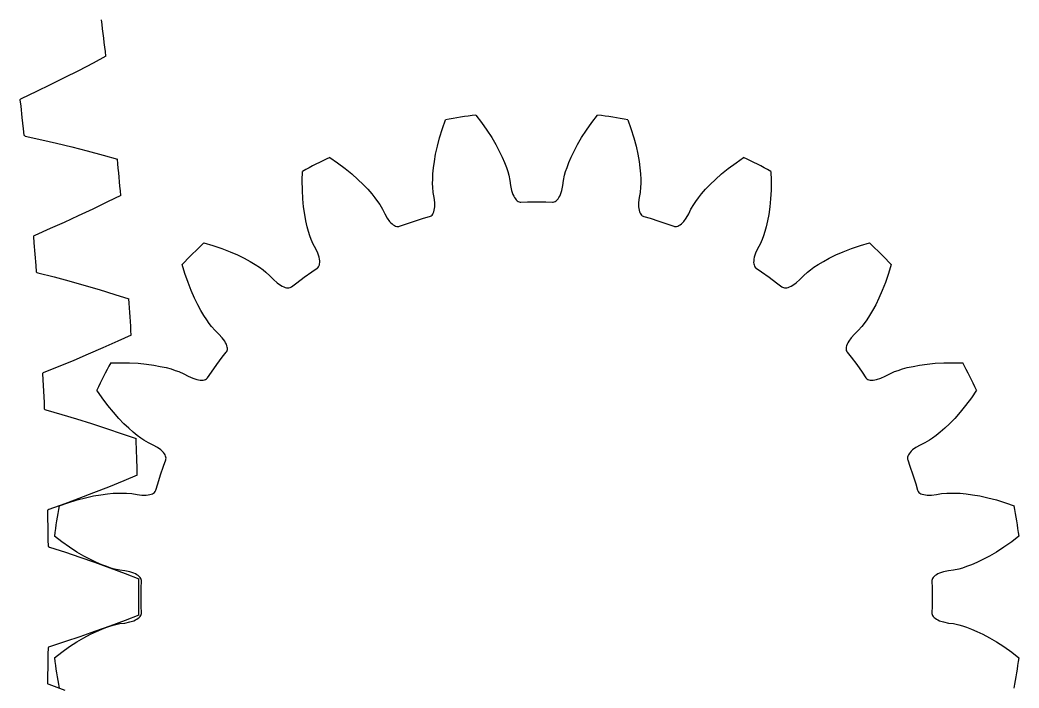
# Model space of a CAD drawing. Extents: x -101 to 121, y -101 to 101.
# Drawn here: x 98.31 to 120.91, y -2.06 to 13.07 of the extents above; entities that cross this region are included whole.
import ezdxf

# ---------------------------------------------------------------- set-up
doc = ezdxf.new("R2010")
doc.units = 0

msp = doc.modelspace()

# ---------------------------------------------------------------- linework, layer by layer
at = {"layer": 'layer0'}
for p, q in [((108.623, 10.913), (108.75, 10.748)), ((111.25, 10.748), (111.377, 10.913)), ((107.867, 10.608), (107.937, 10.805)), ((108.75, 10.748), (108.875, 10.57)), ((111.125, 10.57), (111.25, 10.748)), ((112.063, 10.805), (112.133, 10.608)), ((107.753, 10.208), (107.803, 10.401)), ((107.803, 10.401), (107.867, 10.608)), ((108.875, 10.57), (108.983, 10.403)), ((108.983, 10.403), (109.076, 10.245)), ((110.924, 10.245), (111.017, 10.403)), ((111.017, 10.403), (111.125, 10.57)), ((112.133, 10.608), (112.197, 10.401)), ((112.197, 10.401), (112.247, 10.208)), ((107.713, 10.029), (107.753, 10.208)), ((109.076, 10.245), (109.154, 10.096)), ((110.846, 10.096), (110.924, 10.245)), ((112.247, 10.208), (112.287, 10.029)), ((105.318, 9.954), (105.49, 9.835)), ((107.684, 9.863), (107.713, 10.029)), ((109.154, 10.096), (109.219, 9.961)), ((109.219, 9.961), (109.272, 9.837)), ((110.728, 9.837), (110.781, 9.961)), ((110.781, 9.961), (110.846, 10.096)), ((112.287, 10.029), (112.316, 9.863)), ((114.51, 9.835), (114.682, 9.954)), ((105.49, 9.835), (105.664, 9.705)), ((107.665, 9.715), (107.684, 9.863)), ((109.272, 9.837), (109.314, 9.728)), ((109.314, 9.728), (109.345, 9.633)), ((110.655, 9.633), (110.686, 9.728)), ((110.686, 9.728), (110.728, 9.837)), ((112.316, 9.863), (112.335, 9.715)), ((114.336, 9.705), (114.51, 9.835)), ((104.694, 9.43), (104.699, 9.639)), ((105.664, 9.705), (105.818, 9.579)), ((105.818, 9.579), (105.955, 9.458)), ((107.647, 9.464), (107.652, 9.58)), ((107.652, 9.58), (107.665, 9.715)), ((109.345, 9.633), (109.368, 9.552)), ((109.368, 9.552), (109.395, 9.434)), ((110.605, 9.434), (110.632, 9.552)), ((110.632, 9.552), (110.655, 9.633)), ((112.335, 9.715), (112.348, 9.58)), ((112.348, 9.58), (112.353, 9.464)), ((114.045, 9.458), (114.182, 9.579)), ((114.182, 9.579), (114.336, 9.705)), ((115.301, 9.639), (115.306, 9.43)), ((104.697, 9.213), (104.694, 9.43)), ((105.955, 9.458), (106.076, 9.341)), ((106.076, 9.341), (106.179, 9.232)), ((107.646, 9.364), (107.647, 9.464)), ((107.649, 9.28), (107.646, 9.364)), ((107.66, 9.159), (107.649, 9.28)), ((109.395, 9.434), (109.41, 9.317)), ((109.41, 9.317), (109.433, 9.208)), ((110.567, 9.208), (110.59, 9.317)), ((110.59, 9.317), (110.605, 9.434)), ((112.351, 9.28), (112.34, 9.159)), ((112.354, 9.364), (112.351, 9.28)), ((112.353, 9.464), (112.354, 9.364)), ((113.821, 9.232), (113.924, 9.341)), ((113.924, 9.341), (114.045, 9.458)), ((115.306, 9.43), (115.303, 9.213)), ((104.708, 9.014), (104.697, 9.213)), ((106.179, 9.232), (106.268, 9.131)), ((106.268, 9.131), (106.341, 9.04)), ((107.682, 9.043), (107.66, 9.159)), ((107.694, 8.932), (107.682, 9.043)), ((109.433, 9.208), (109.462, 9.117)), ((109.462, 9.117), (109.479, 9.078)), ((109.479, 9.078), (109.498, 9.045)), ((109.498, 9.045), (109.517, 9.016)), ((110.483, 9.016), (110.502, 9.045)), ((110.502, 9.045), (110.521, 9.078)), ((110.521, 9.078), (110.538, 9.117)), ((110.538, 9.117), (110.567, 9.208)), ((112.318, 9.043), (112.306, 8.932)), ((112.34, 9.159), (112.318, 9.043)), ((113.659, 9.04), (113.732, 9.131)), ((113.732, 9.131), (113.821, 9.232)), ((115.303, 9.213), (115.292, 9.014)), ((104.726, 8.832), (104.708, 9.014)), ((104.75, 8.665), (104.726, 8.832)), ((106.341, 9.04), (106.401, 8.959)), ((106.401, 8.959), (106.447, 8.89)), ((106.447, 8.89), (106.509, 8.785)), ((107.69, 8.795), (107.694, 8.837)), ((107.694, 8.837), (107.694, 8.932)), ((109.517, 9.016), (109.538, 8.992)), ((109.538, 8.992), (109.559, 8.972)), ((109.559, 8.972), (109.58, 8.958)), ((109.58, 8.958), (109.602, 8.948)), ((109.602, 8.948), (109.624, 8.943)), ((109.624, 8.943), (109.641, 8.943)), ((109.641, 8.943), (109.79, 8.948)), ((109.79, 8.948), (110, 8.95)), ((110, 8.95), (110.21, 8.948)), ((110.21, 8.948), (110.359, 8.943)), ((110.359, 8.943), (110.376, 8.943)), ((110.376, 8.943), (110.398, 8.948)), ((110.398, 8.948), (110.42, 8.958)), ((110.42, 8.958), (110.441, 8.972)), ((110.441, 8.972), (110.462, 8.992)), ((110.462, 8.992), (110.483, 9.016)), ((112.306, 8.932), (112.306, 8.837)), ((112.306, 8.837), (112.31, 8.795)), ((113.491, 8.785), (113.553, 8.89)), ((113.553, 8.89), (113.599, 8.959)), ((113.599, 8.959), (113.659, 9.04)), ((115.274, 8.832), (115.25, 8.665)), ((115.292, 9.014), (115.274, 8.832)), ((104.777, 8.517), (104.75, 8.665)), ((106.509, 8.785), (106.56, 8.679)), ((106.56, 8.679), (106.615, 8.582)), ((107.435, 8.575), (107.578, 8.616)), ((107.578, 8.616), (107.594, 8.622)), ((107.594, 8.622), (107.613, 8.633)), ((107.613, 8.633), (107.631, 8.649)), ((107.631, 8.649), (107.647, 8.669)), ((107.647, 8.669), (107.661, 8.694)), ((107.661, 8.694), (107.673, 8.724)), ((107.673, 8.724), (107.683, 8.757)), ((107.683, 8.757), (107.69, 8.795)), ((112.31, 8.795), (112.317, 8.757)), ((112.317, 8.757), (112.327, 8.724)), ((112.327, 8.724), (112.339, 8.694)), ((112.339, 8.694), (112.353, 8.669)), ((112.353, 8.669), (112.369, 8.649)), ((112.369, 8.649), (112.387, 8.633)), ((112.387, 8.633), (112.406, 8.622)), ((112.406, 8.622), (112.422, 8.616)), ((112.422, 8.616), (112.565, 8.575)), ((113.385, 8.582), (113.44, 8.679)), ((113.44, 8.679), (113.491, 8.785)), ((115.25, 8.665), (115.223, 8.517)), ((104.807, 8.386), (104.777, 8.517)), ((104.837, 8.274), (104.807, 8.386)), ((106.615, 8.582), (106.671, 8.504)), ((106.671, 8.504), (106.699, 8.473)), ((106.699, 8.473), (106.727, 8.447)), ((106.727, 8.447), (106.755, 8.425)), ((106.755, 8.425), (106.782, 8.409)), ((106.782, 8.409), (106.808, 8.397)), ((106.808, 8.397), (106.833, 8.39)), ((106.833, 8.39), (106.857, 8.387)), ((106.857, 8.387), (106.879, 8.389)), ((106.879, 8.389), (106.895, 8.394)), ((106.895, 8.394), (107.035, 8.445)), ((107.035, 8.445), (107.234, 8.512)), ((107.234, 8.512), (107.435, 8.575)), ((112.565, 8.575), (112.766, 8.512)), ((112.766, 8.512), (112.965, 8.445)), ((112.965, 8.445), (113.105, 8.394)), ((113.105, 8.394), (113.121, 8.389)), ((113.121, 8.389), (113.143, 8.387)), ((113.143, 8.387), (113.167, 8.39)), ((113.167, 8.39), (113.192, 8.397)), ((113.192, 8.397), (113.218, 8.409)), ((113.218, 8.409), (113.245, 8.425)), ((113.245, 8.425), (113.273, 8.447)), ((113.273, 8.447), (113.301, 8.473)), ((113.301, 8.473), (113.329, 8.504)), ((113.329, 8.504), (113.385, 8.582)), ((115.193, 8.386), (115.163, 8.274)), ((115.223, 8.517), (115.193, 8.386)), ((104.868, 8.178), (104.837, 8.274)), ((104.896, 8.099), (104.868, 8.178)), ((115.132, 8.178), (115.104, 8.099)), ((115.163, 8.274), (115.132, 8.178)), ((102.471, 8.02), (102.672, 7.96)), ((102.672, 7.96), (102.877, 7.89)), ((104.945, 7.988), (104.896, 8.099)), ((105.001, 7.884), (104.945, 7.988)), ((115.055, 7.988), (114.999, 7.884)), ((115.104, 8.099), (115.055, 7.988)), ((117.123, 7.89), (117.328, 7.96)), ((117.328, 7.96), (117.529, 8.02)), ((102.877, 7.89), (103.063, 7.818)), ((103.063, 7.818), (103.23, 7.745)), ((103.23, 7.745), (103.382, 7.671)), ((105.047, 7.783), (105.001, 7.884)), ((105.076, 7.692), (105.047, 7.783)), ((105.085, 7.651), (105.076, 7.692)), ((114.924, 7.692), (114.915, 7.651)), ((114.953, 7.783), (114.924, 7.692)), ((114.999, 7.884), (114.953, 7.783)), ((116.618, 7.671), (116.77, 7.745)), ((116.77, 7.745), (116.937, 7.818)), ((116.937, 7.818), (117.123, 7.89)), ((102.04, 7.328), (101.98, 7.529)), ((103.382, 7.671), (103.513, 7.6)), ((103.513, 7.6), (103.629, 7.53)), ((103.629, 7.53), (103.727, 7.467)), ((103.727, 7.467), (103.808, 7.408)), ((105.047, 7.456), (105.062, 7.473)), ((105.062, 7.473), (105.074, 7.494)), ((105.074, 7.494), (105.083, 7.518)), ((105.083, 7.518), (105.089, 7.546)), ((105.09, 7.612), (105.085, 7.651)), ((105.089, 7.546), (105.091, 7.578)), ((105.091, 7.578), (105.09, 7.612)), ((114.91, 7.612), (114.909, 7.578)), ((114.909, 7.578), (114.911, 7.546)), ((114.915, 7.651), (114.91, 7.612)), ((114.911, 7.546), (114.917, 7.518)), ((114.917, 7.518), (114.926, 7.494)), ((114.926, 7.494), (114.938, 7.473)), ((114.938, 7.473), (114.953, 7.456)), ((116.192, 7.408), (116.273, 7.467)), ((116.273, 7.467), (116.371, 7.53)), ((116.371, 7.53), (116.487, 7.6)), ((116.487, 7.6), (116.618, 7.671)), ((118.02, 7.529), (117.96, 7.328)), ((102.11, 7.123), (102.04, 7.328)), ((103.808, 7.408), (103.874, 7.357)), ((103.874, 7.357), (103.965, 7.276)), ((103.965, 7.276), (104.047, 7.191)), ((104.571, 7.115), (104.739, 7.241)), ((104.739, 7.241), (104.911, 7.362)), ((104.911, 7.362), (105.034, 7.446)), ((105.034, 7.446), (105.047, 7.456)), ((114.953, 7.456), (114.966, 7.446)), ((114.966, 7.446), (115.089, 7.362)), ((115.089, 7.362), (115.261, 7.241)), ((115.261, 7.241), (115.429, 7.115)), ((115.953, 7.191), (116.035, 7.276)), ((116.035, 7.276), (116.126, 7.357)), ((116.126, 7.357), (116.192, 7.408)), ((117.96, 7.328), (117.89, 7.123)), ((102.182, 6.937), (102.11, 7.123)), ((104.047, 7.191), (104.129, 7.116)), ((104.129, 7.116), (104.206, 7.059)), ((104.206, 7.059), (104.243, 7.038)), ((104.243, 7.038), (104.277, 7.022)), ((104.277, 7.022), (104.31, 7.01)), ((104.31, 7.01), (104.341, 7.003)), ((104.419, 7.005), (104.439, 7.014)), ((104.439, 7.014), (104.453, 7.024)), ((104.453, 7.024), (104.571, 7.115)), ((115.429, 7.115), (115.547, 7.024)), ((115.547, 7.024), (115.561, 7.014)), ((115.561, 7.014), (115.581, 7.005)), ((115.659, 7.003), (115.69, 7.01)), ((115.69, 7.01), (115.723, 7.022)), ((115.723, 7.022), (115.757, 7.038)), ((115.757, 7.038), (115.794, 7.059)), ((115.794, 7.059), (115.871, 7.116)), ((115.871, 7.116), (115.953, 7.191)), ((117.89, 7.123), (117.818, 6.937)), ((102.255, 6.77), (102.182, 6.937)), ((104.341, 7.003), (104.369, 6.999)), ((104.369, 6.999), (104.395, 7)), ((104.395, 7), (104.419, 7.005)), ((115.581, 7.005), (115.605, 7)), ((115.605, 7), (115.631, 6.999)), ((115.631, 6.999), (115.659, 7.003)), ((117.818, 6.937), (117.745, 6.77)), ((102.329, 6.618), (102.255, 6.77)), ((102.4, 6.487), (102.329, 6.618)), ((117.671, 6.618), (117.6, 6.487)), ((117.745, 6.77), (117.671, 6.618)), ((102.47, 6.371), (102.4, 6.487)), ((102.533, 6.273), (102.47, 6.371)), ((117.53, 6.371), (117.467, 6.273)), ((117.6, 6.487), (117.53, 6.371)), ((102.592, 6.192), (102.533, 6.273)), ((102.643, 6.126), (102.592, 6.192)), ((102.724, 6.035), (102.643, 6.126)), ((117.357, 6.126), (117.276, 6.035)), ((117.408, 6.192), (117.357, 6.126)), ((117.467, 6.273), (117.408, 6.192)), ((102.809, 5.953), (102.724, 6.035)), ((102.884, 5.871), (102.809, 5.953)), ((117.191, 5.953), (117.116, 5.871)), ((117.276, 6.035), (117.191, 5.953)), ((102.941, 5.794), (102.884, 5.871)), ((102.962, 5.757), (102.941, 5.794)), ((102.978, 5.723), (102.962, 5.757)), ((102.99, 5.69), (102.978, 5.723)), ((102.997, 5.659), (102.99, 5.69)), ((103.001, 5.631), (102.997, 5.659)), ((117.003, 5.659), (116.999, 5.631)), ((117.01, 5.69), (117.003, 5.659)), ((117.022, 5.723), (117.01, 5.69)), ((117.038, 5.757), (117.022, 5.723)), ((117.059, 5.794), (117.038, 5.757)), ((117.116, 5.871), (117.059, 5.794)), ((102.759, 5.261), (102.885, 5.429)), ((102.885, 5.429), (102.976, 5.547)), ((102.976, 5.547), (102.986, 5.561)), ((102.986, 5.561), (102.995, 5.581)), ((102.995, 5.581), (103, 5.605)), ((103, 5.605), (103.001, 5.631)), ((116.999, 5.631), (117, 5.605)), ((117, 5.605), (117.005, 5.581)), ((117.005, 5.581), (117.014, 5.561)), ((117.014, 5.561), (117.024, 5.547)), ((117.024, 5.547), (117.115, 5.429)), ((117.115, 5.429), (117.241, 5.261)), ((100.361, 5.301), (100.57, 5.306)), ((100.57, 5.306), (100.787, 5.303)), ((100.787, 5.303), (100.986, 5.292)), ((100.986, 5.292), (101.168, 5.274)), ((101.168, 5.274), (101.335, 5.25)), ((101.335, 5.25), (101.483, 5.223)), ((101.483, 5.223), (101.614, 5.193)), ((102.638, 5.089), (102.759, 5.261)), ((117.241, 5.261), (117.362, 5.089)), ((118.386, 5.193), (118.517, 5.223)), ((118.517, 5.223), (118.665, 5.25)), ((118.665, 5.25), (118.832, 5.274)), ((118.832, 5.274), (119.014, 5.292)), ((119.014, 5.292), (119.213, 5.303)), ((119.213, 5.303), (119.43, 5.306)), ((119.43, 5.306), (119.639, 5.301)), ((101.614, 5.193), (101.726, 5.163)), ((101.726, 5.163), (101.822, 5.132)), ((101.822, 5.132), (101.901, 5.104)), ((101.901, 5.104), (102.012, 5.055)), ((102.012, 5.055), (102.116, 4.999)), ((102.116, 4.999), (102.217, 4.953)), ((102.554, 4.966), (102.638, 5.089)), ((117.362, 5.089), (117.446, 4.966)), ((117.783, 4.953), (117.884, 4.999)), ((117.884, 4.999), (117.988, 5.055)), ((117.988, 5.055), (118.099, 5.104)), ((118.099, 5.104), (118.178, 5.132)), ((118.178, 5.132), (118.274, 5.163)), ((118.274, 5.163), (118.386, 5.193)), ((102.217, 4.953), (102.308, 4.924)), ((102.308, 4.924), (102.349, 4.915)), ((102.349, 4.915), (102.388, 4.91)), ((102.388, 4.91), (102.422, 4.909)), ((102.422, 4.909), (102.454, 4.911)), ((102.454, 4.911), (102.482, 4.917)), ((102.482, 4.917), (102.506, 4.926)), ((102.506, 4.926), (102.527, 4.938)), ((102.527, 4.938), (102.544, 4.953)), ((102.544, 4.953), (102.554, 4.966)), ((117.446, 4.966), (117.456, 4.953)), ((117.456, 4.953), (117.473, 4.938)), ((117.473, 4.938), (117.494, 4.926)), ((117.494, 4.926), (117.518, 4.917)), ((117.518, 4.917), (117.546, 4.911)), ((117.546, 4.911), (117.578, 4.909)), ((117.578, 4.909), (117.612, 4.91)), ((117.612, 4.91), (117.651, 4.915)), ((117.651, 4.915), (117.692, 4.924)), ((117.692, 4.924), (117.783, 4.953)), ((100.165, 4.51), (100.046, 4.682)), ((119.954, 4.682), (119.835, 4.51)), ((100.295, 4.336), (100.165, 4.51)), ((100.421, 4.182), (100.295, 4.336)), ((119.705, 4.336), (119.579, 4.182)), ((119.835, 4.51), (119.705, 4.336)), ((100.542, 4.045), (100.421, 4.182)), ((119.579, 4.182), (119.458, 4.045)), ((100.659, 3.924), (100.542, 4.045)), ((100.768, 3.821), (100.659, 3.924)), ((119.341, 3.924), (119.232, 3.821)), ((119.458, 4.045), (119.341, 3.924)), ((100.869, 3.732), (100.768, 3.821)), ((100.96, 3.659), (100.869, 3.732)), ((101.041, 3.599), (100.96, 3.659)), ((119.04, 3.659), (118.959, 3.599)), ((119.131, 3.732), (119.04, 3.659)), ((119.232, 3.821), (119.131, 3.732)), ((101.11, 3.553), (101.041, 3.599)), ((101.215, 3.491), (101.11, 3.553)), ((101.321, 3.44), (101.215, 3.491)), ((101.418, 3.385), (101.321, 3.44)), ((118.679, 3.44), (118.582, 3.385)), ((118.785, 3.491), (118.679, 3.44)), ((118.89, 3.553), (118.785, 3.491)), ((118.959, 3.599), (118.89, 3.553)), ((101.496, 3.329), (101.418, 3.385)), ((101.527, 3.301), (101.496, 3.329)), ((101.553, 3.273), (101.527, 3.301)), ((101.575, 3.245), (101.553, 3.273)), ((101.591, 3.218), (101.575, 3.245)), ((101.603, 3.192), (101.591, 3.218)), ((101.61, 3.167), (101.603, 3.192)), ((101.613, 3.143), (101.61, 3.167)), ((118.39, 3.167), (118.387, 3.143)), ((118.397, 3.192), (118.39, 3.167)), ((118.409, 3.218), (118.397, 3.192)), ((118.425, 3.245), (118.409, 3.218)), ((118.447, 3.273), (118.425, 3.245)), ((118.473, 3.301), (118.447, 3.273)), ((118.504, 3.329), (118.473, 3.301)), ((118.582, 3.385), (118.504, 3.329)), ((101.488, 2.766), (101.555, 2.965)), ((101.555, 2.965), (101.606, 3.105)), ((101.606, 3.105), (101.611, 3.121)), ((101.611, 3.121), (101.613, 3.143)), ((118.387, 3.143), (118.389, 3.121)), ((118.389, 3.121), (118.394, 3.105)), ((118.394, 3.105), (118.445, 2.965)), ((118.445, 2.965), (118.512, 2.766)), ((101.425, 2.565), (101.488, 2.766)), ((118.512, 2.766), (118.575, 2.565)), ((101.384, 2.422), (101.425, 2.565)), ((118.575, 2.565), (118.616, 2.422)), ((99.792, 2.247), (99.971, 2.287)), ((99.971, 2.287), (100.137, 2.316)), ((100.137, 2.316), (100.285, 2.335)), ((100.285, 2.335), (100.42, 2.348)), ((100.42, 2.348), (100.536, 2.353)), ((100.536, 2.353), (100.636, 2.354)), ((100.636, 2.354), (100.72, 2.351)), ((100.72, 2.351), (100.841, 2.34)), ((100.841, 2.34), (100.957, 2.318)), ((100.957, 2.318), (101.068, 2.306)), ((101.068, 2.306), (101.163, 2.306)), ((101.163, 2.306), (101.205, 2.31)), ((101.205, 2.31), (101.243, 2.317)), ((101.243, 2.317), (101.276, 2.327)), ((101.276, 2.327), (101.306, 2.339)), ((101.306, 2.339), (101.331, 2.353)), ((101.331, 2.353), (101.351, 2.369)), ((101.351, 2.369), (101.367, 2.387)), ((101.367, 2.387), (101.378, 2.406)), ((101.378, 2.406), (101.384, 2.422)), ((118.616, 2.422), (118.622, 2.406)), ((118.622, 2.406), (118.633, 2.387)), ((118.633, 2.387), (118.649, 2.369)), ((118.649, 2.369), (118.669, 2.353)), ((118.669, 2.353), (118.694, 2.339)), ((118.694, 2.339), (118.724, 2.327)), ((118.724, 2.327), (118.757, 2.317)), ((118.757, 2.317), (118.795, 2.31)), ((118.795, 2.31), (118.837, 2.306)), ((118.837, 2.306), (118.932, 2.306)), ((118.932, 2.306), (119.043, 2.318)), ((119.043, 2.318), (119.159, 2.34)), ((119.159, 2.34), (119.28, 2.351)), ((119.28, 2.351), (119.364, 2.354)), ((119.364, 2.354), (119.464, 2.353)), ((119.464, 2.353), (119.58, 2.348)), ((119.58, 2.348), (119.715, 2.335)), ((119.715, 2.335), (119.863, 2.316)), ((119.863, 2.316), (120.029, 2.287)), ((120.029, 2.287), (120.208, 2.247)), ((99.195, 2.063), (99.392, 2.133)), ((99.392, 2.133), (99.599, 2.197)), ((99.599, 2.197), (99.792, 2.247)), ((120.208, 2.247), (120.401, 2.197)), ((120.401, 2.197), (120.608, 2.133)), ((120.608, 2.133), (120.805, 2.063)), ((99.252, 1.25), (99.087, 1.377)), ((120.913, 1.377), (120.748, 1.25)), ((99.43, 1.125), (99.252, 1.25)), ((120.748, 1.25), (120.57, 1.125)), ((99.597, 1.017), (99.43, 1.125)), ((99.755, 0.924), (99.597, 1.017)), ((99.904, 0.846), (99.755, 0.924)), ((120.245, 0.924), (120.096, 0.846)), ((120.403, 1.017), (120.245, 0.924)), ((120.57, 1.125), (120.403, 1.017)), ((100.039, 0.781), (99.904, 0.846)), ((100.163, 0.728), (100.039, 0.781)), ((100.272, 0.686), (100.163, 0.728)), ((100.367, 0.655), (100.272, 0.686)), ((119.728, 0.686), (119.633, 0.655)), ((119.837, 0.728), (119.728, 0.686)), ((119.961, 0.781), (119.837, 0.728)), ((120.096, 0.846), (119.961, 0.781)), ((100.448, 0.632), (100.367, 0.655)), ((100.566, 0.605), (100.448, 0.632)), ((100.683, 0.59), (100.566, 0.605)), ((100.792, 0.567), (100.683, 0.59)), ((100.883, 0.538), (100.792, 0.567)), ((100.922, 0.521), (100.883, 0.538)), ((100.955, 0.502), (100.922, 0.521)), ((100.984, 0.483), (100.955, 0.502)), ((101.008, 0.462), (100.984, 0.483)), ((101.028, 0.441), (101.008, 0.462)), ((118.992, 0.462), (118.972, 0.441)), ((119.016, 0.483), (118.992, 0.462)), ((119.045, 0.502), (119.016, 0.483)), ((119.078, 0.521), (119.045, 0.502)), ((119.117, 0.538), (119.078, 0.521)), ((119.208, 0.567), (119.117, 0.538)), ((119.317, 0.59), (119.208, 0.567)), ((119.434, 0.605), (119.317, 0.59)), ((119.552, 0.632), (119.434, 0.605)), ((119.633, 0.655), (119.552, 0.632)), ((101.042, 0.42), (101.028, 0.441)), ((101.052, 0.398), (101.042, 0.42)), ((101.057, 0.376), (101.052, 0.398)), ((101.052, 0.21), (101.057, 0.359)), ((101.057, 0.359), (101.057, 0.376)), ((118.948, 0.398), (118.943, 0.376)), ((118.943, 0.376), (118.943, 0.359)), ((118.943, 0.359), (118.948, 0.21)), ((118.958, 0.42), (118.948, 0.398)), ((118.972, 0.441), (118.958, 0.42)), ((101.05, 0), (101.052, 0.21)), ((101.052, -0.21), (101.05, 0)), ((118.948, 0.21), (118.95, 0)), ((118.95, 0), (118.948, -0.21)), ((101.057, -0.359), (101.052, -0.21)), ((118.948, -0.21), (118.943, -0.359)), ((101.008, -0.462), (101.028, -0.441)), ((101.028, -0.441), (101.042, -0.42)), ((101.042, -0.42), (101.052, -0.398)), ((101.052, -0.398), (101.057, -0.376)), ((101.057, -0.376), (101.057, -0.359)), ((118.943, -0.359), (118.943, -0.376)), ((118.943, -0.376), (118.948, -0.398)), ((118.948, -0.398), (118.958, -0.42)), ((118.958, -0.42), (118.972, -0.441)), ((118.972, -0.441), (118.992, -0.462)), ((100.272, -0.686), (100.367, -0.655)), ((100.367, -0.655), (100.448, -0.632)), ((100.448, -0.632), (100.566, -0.605)), ((100.566, -0.605), (100.683, -0.59)), ((100.683, -0.59), (100.792, -0.567)), ((100.792, -0.567), (100.883, -0.538)), ((100.883, -0.538), (100.922, -0.521)), ((100.922, -0.521), (100.955, -0.502)), ((100.955, -0.502), (100.984, -0.483)), ((100.984, -0.483), (101.008, -0.462)), ((118.992, -0.462), (119.016, -0.483)), ((119.016, -0.483), (119.045, -0.502)), ((119.045, -0.502), (119.078, -0.521)), ((119.078, -0.521), (119.117, -0.538)), ((119.117, -0.538), (119.208, -0.567)), ((119.208, -0.567), (119.317, -0.59)), ((119.317, -0.59), (119.434, -0.605)), ((119.434, -0.605), (119.552, -0.632)), ((119.552, -0.632), (119.633, -0.655)), ((119.633, -0.655), (119.728, -0.686)), ((99.755, -0.924), (99.904, -0.846)), ((99.904, -0.846), (100.039, -0.781)), ((100.039, -0.781), (100.163, -0.728)), ((100.163, -0.728), (100.272, -0.686)), ((119.728, -0.686), (119.837, -0.728)), ((119.837, -0.728), (119.961, -0.781)), ((119.961, -0.781), (120.096, -0.846)), ((120.096, -0.846), (120.245, -0.924)), ((99.252, -1.25), (99.43, -1.125)), ((99.43, -1.125), (99.597, -1.017)), ((99.597, -1.017), (99.755, -0.924)), ((120.245, -0.924), (120.403, -1.017)), ((120.403, -1.017), (120.57, -1.125)), ((120.57, -1.125), (120.748, -1.25)), ((99.087, -1.377), (99.252, -1.25)), ((120.748, -1.25), (120.913, -1.377))]:
    msp.add_line(p, q, dxfattribs=at)
for start, end in [(97.1909, 100.8091), (79.1909, 82.8091), (115.1909, 118.8091), (61.1909, 64.8091), (133.1909, 136.8091), (43.1909, 46.8091), (151.1909, 154.8091), (25.1909, 28.8091), (169.1909, 172.8091), (7.1909, 10.8091), (187.1909, 190.8091), (349.1909, 352.8091)]:
    msp.add_arc((110, 0), 11, start, end, dxfattribs=at)
at = {"layer": 'layer1'}
for p, q in [((100.254, 12.25), (99.961, 12.092)), ((99.961, 12.092), (99.631, 11.919)), ((99.631, 11.919), (99.307, 11.754)), ((98.991, 11.596), (98.683, 11.447)), ((99.307, 11.754), (98.991, 11.596)), ((98.683, 11.447), (98.336, 11.284)), ((98.317, 11.271), (98.308, 11.259)), ((98.308, 11.259), (98.324, 11.115)), ((98.336, 11.284), (98.317, 11.271)), ((98.324, 11.115), (98.352, 10.858)), ((98.352, 10.858), (98.381, 10.601)), ((98.381, 10.601), (98.397, 10.457)), ((98.397, 10.457), (98.408, 10.448)), ((98.408, 10.448), (98.429, 10.439)), ((98.429, 10.439), (98.803, 10.356)), ((98.803, 10.356), (99.137, 10.277)), ((99.137, 10.277), (99.48, 10.192)), ((99.48, 10.192), (99.832, 10.102)), ((99.832, 10.102), (100.192, 10.005)), ((100.192, 10.005), (100.512, 9.915)), ((100.59, 9.094), (100.292, 8.946)), ((100.292, 8.946), (99.956, 8.784)), ((99.628, 8.629), (99.306, 8.481)), ((99.956, 8.784), (99.628, 8.629)), ((99.306, 8.481), (98.994, 8.342)), ((98.622, 8.177), (98.613, 8.166)), ((98.613, 8.166), (98.625, 8.021)), ((98.642, 8.189), (98.622, 8.177)), ((98.994, 8.342), (98.642, 8.189)), ((98.625, 8.021), (98.645, 7.764)), ((98.645, 7.764), (98.665, 7.506)), ((98.665, 7.506), (98.677, 7.362)), ((98.677, 7.362), (98.687, 7.351)), ((98.687, 7.351), (98.709, 7.342)), ((98.709, 7.342), (99.08, 7.247)), ((99.08, 7.247), (99.411, 7.158)), ((99.411, 7.158), (99.751, 7.063)), ((99.751, 7.063), (100.1, 6.961)), ((100.1, 6.961), (100.456, 6.853)), ((100.456, 6.853), (100.774, 6.753)), ((100.826, 5.93), (100.523, 5.792)), ((100.523, 5.792), (100.183, 5.64)), ((99.849, 5.495), (99.524, 5.358)), ((100.183, 5.64), (99.849, 5.495)), ((99.207, 5.228), (98.851, 5.087)), ((99.524, 5.358), (99.207, 5.228)), ((98.83, 5.075), (98.821, 5.064)), ((98.821, 5.064), (98.828, 4.919)), ((98.851, 5.087), (98.83, 5.075)), ((98.828, 4.919), (98.84, 4.661)), ((98.84, 4.661), (98.852, 4.403)), ((98.852, 4.403), (98.859, 4.258)), ((98.859, 4.258), (98.869, 4.248)), ((98.869, 4.248), (98.891, 4.238)), ((98.891, 4.238), (99.258, 4.131)), ((99.258, 4.131), (99.586, 4.032)), ((99.586, 4.032), (99.923, 3.926)), ((99.923, 3.926), (100.269, 3.813)), ((100.269, 3.813), (100.622, 3.694)), ((100.622, 3.694), (100.936, 3.585)), ((100.962, 2.76), (100.655, 2.631)), ((100.311, 2.49), (99.973, 2.356)), ((100.655, 2.631), (100.311, 2.49)), ((99.973, 2.356), (99.643, 2.229)), ((99.322, 2.109), (98.962, 1.979)), ((99.643, 2.229), (99.322, 2.109)), ((98.941, 1.969), (98.931, 1.957)), ((98.931, 1.957), (98.934, 1.813)), ((98.934, 1.813), (98.938, 1.554)), ((98.962, 1.979), (98.941, 1.969)), ((98.938, 1.554), (98.942, 1.296)), ((98.942, 1.296), (98.944, 1.151)), ((98.944, 1.151), (98.954, 1.14)), ((98.954, 1.14), (98.975, 1.13)), ((98.975, 1.13), (99.339, 1.011)), ((99.339, 1.011), (99.664, 0.902)), ((99.664, 0.902), (99.997, 0.785)), ((99.997, 0.785), (100.339, 0.662)), ((100.339, 0.662), (100.688, 0.532)), ((100.688, 0.532), (100.999, 0.412)), ((100.999, -0.412), (100.688, -0.532)), ((100.339, -0.662), (99.997, -0.785)), ((100.688, -0.532), (100.339, -0.662)), ((99.664, -0.902), (99.339, -1.011)), ((99.997, -0.785), (99.664, -0.902)), ((98.975, -1.13), (98.954, -1.14)), ((99.339, -1.011), (98.975, -1.13)), ((98.942, -1.296), (98.938, -1.554)), ((98.944, -1.151), (98.942, -1.296)), ((98.954, -1.14), (98.944, -1.151)), ((98.938, -1.554), (98.934, -1.813)), ((98.934, -1.813), (98.931, -1.957)), ((98.931, -1.957), (98.941, -1.969)), ((98.941, -1.969), (98.962, -1.979)), ((98.962, -1.979), (99.322, -2.109))]:
    msp.add_line(p, q, dxfattribs=at)
for start, end in [(6.96614, 7.43387), (5.16613, 5.63386), (3.36613, 3.83387), (1.56614, 2.03387), (359.76613, 360.23387)]:
    msp.add_arc((0, 0), 101, start, end, dxfattribs=at)
at = {"layer": 'layer2'}
for p, q in [((108.623, 10.913), (108.75, 10.748)), ((111.25, 10.748), (111.377, 10.913)), ((107.867, 10.608), (107.937, 10.805)), ((108.75, 10.748), (108.875, 10.57)), ((111.125, 10.57), (111.25, 10.748)), ((112.063, 10.805), (112.133, 10.608)), ((107.753, 10.208), (107.803, 10.401)), ((107.803, 10.401), (107.867, 10.608)), ((108.875, 10.57), (108.983, 10.403)), ((108.983, 10.403), (109.076, 10.245)), ((110.924, 10.245), (111.017, 10.403)), ((111.017, 10.403), (111.125, 10.57)), ((112.133, 10.608), (112.197, 10.401)), ((112.197, 10.401), (112.247, 10.208)), ((107.713, 10.029), (107.753, 10.208)), ((109.076, 10.245), (109.154, 10.096)), ((110.846, 10.096), (110.924, 10.245)), ((112.247, 10.208), (112.287, 10.029)), ((105.318, 9.954), (105.49, 9.835)), ((107.684, 9.863), (107.713, 10.029)), ((109.154, 10.096), (109.219, 9.961)), ((109.219, 9.961), (109.272, 9.837)), ((110.728, 9.837), (110.781, 9.961)), ((110.781, 9.961), (110.846, 10.096)), ((112.287, 10.029), (112.316, 9.863)), ((114.51, 9.835), (114.682, 9.954)), ((105.49, 9.835), (105.664, 9.705)), ((107.665, 9.715), (107.684, 9.863)), ((109.272, 9.837), (109.314, 9.728)), ((109.314, 9.728), (109.345, 9.633)), ((110.655, 9.633), (110.686, 9.728)), ((110.686, 9.728), (110.728, 9.837)), ((112.316, 9.863), (112.335, 9.715)), ((114.336, 9.705), (114.51, 9.835)), ((104.694, 9.43), (104.699, 9.639)), ((105.664, 9.705), (105.818, 9.579)), ((105.818, 9.579), (105.955, 9.458)), ((107.647, 9.464), (107.652, 9.58)), ((107.652, 9.58), (107.665, 9.715)), ((109.345, 9.633), (109.368, 9.552)), ((109.368, 9.552), (109.395, 9.434)), ((110.605, 9.434), (110.632, 9.552)), ((110.632, 9.552), (110.655, 9.633)), ((112.335, 9.715), (112.348, 9.58)), ((112.348, 9.58), (112.353, 9.464)), ((114.045, 9.458), (114.182, 9.579)), ((114.182, 9.579), (114.336, 9.705)), ((115.301, 9.639), (115.306, 9.43)), ((104.697, 9.213), (104.694, 9.43)), ((105.955, 9.458), (106.076, 9.341)), ((106.076, 9.341), (106.179, 9.232)), ((107.646, 9.364), (107.647, 9.464)), ((107.649, 9.28), (107.646, 9.364)), ((107.66, 9.159), (107.649, 9.28)), ((109.395, 9.434), (109.41, 9.317)), ((109.41, 9.317), (109.433, 9.208)), ((110.567, 9.208), (110.59, 9.317)), ((110.59, 9.317), (110.605, 9.434)), ((112.351, 9.28), (112.34, 9.159)), ((112.354, 9.364), (112.351, 9.28)), ((112.353, 9.464), (112.354, 9.364)), ((113.821, 9.232), (113.924, 9.341)), ((113.924, 9.341), (114.045, 9.458)), ((115.306, 9.43), (115.303, 9.213)), ((104.708, 9.014), (104.697, 9.213)), ((106.179, 9.232), (106.268, 9.131)), ((106.268, 9.131), (106.341, 9.04)), ((107.682, 9.043), (107.66, 9.159)), ((107.694, 8.932), (107.682, 9.043)), ((109.433, 9.208), (109.462, 9.117)), ((109.462, 9.117), (109.479, 9.078)), ((109.479, 9.078), (109.498, 9.045)), ((109.498, 9.045), (109.517, 9.016)), ((110.483, 9.016), (110.502, 9.045)), ((110.502, 9.045), (110.521, 9.078)), ((110.521, 9.078), (110.538, 9.117)), ((110.538, 9.117), (110.567, 9.208)), ((112.318, 9.043), (112.306, 8.932)), ((112.34, 9.159), (112.318, 9.043)), ((113.659, 9.04), (113.732, 9.131)), ((113.732, 9.131), (113.821, 9.232)), ((115.303, 9.213), (115.292, 9.014)), ((104.726, 8.832), (104.708, 9.014)), ((104.75, 8.665), (104.726, 8.832)), ((106.341, 9.04), (106.401, 8.959)), ((106.401, 8.959), (106.447, 8.89)), ((106.447, 8.89), (106.509, 8.785)), ((107.69, 8.795), (107.694, 8.837)), ((107.694, 8.837), (107.694, 8.932)), ((109.517, 9.016), (109.538, 8.992)), ((109.538, 8.992), (109.559, 8.972)), ((109.559, 8.972), (109.58, 8.958)), ((109.58, 8.958), (109.602, 8.948)), ((109.602, 8.948), (109.624, 8.943)), ((109.624, 8.943), (109.641, 8.943)), ((109.641, 8.943), (109.79, 8.948)), ((109.79, 8.948), (110, 8.95)), ((110, 8.95), (110.21, 8.948)), ((110.21, 8.948), (110.359, 8.943)), ((110.359, 8.943), (110.376, 8.943)), ((110.376, 8.943), (110.398, 8.948)), ((110.398, 8.948), (110.42, 8.958)), ((110.42, 8.958), (110.441, 8.972)), ((110.441, 8.972), (110.462, 8.992)), ((110.462, 8.992), (110.483, 9.016)), ((112.306, 8.932), (112.306, 8.837)), ((112.306, 8.837), (112.31, 8.795)), ((113.491, 8.785), (113.553, 8.89)), ((113.553, 8.89), (113.599, 8.959)), ((113.599, 8.959), (113.659, 9.04)), ((115.274, 8.832), (115.25, 8.665)), ((115.292, 9.014), (115.274, 8.832)), ((104.777, 8.517), (104.75, 8.665)), ((106.509, 8.785), (106.56, 8.679)), ((106.56, 8.679), (106.615, 8.582)), ((107.435, 8.575), (107.578, 8.616)), ((107.578, 8.616), (107.594, 8.622)), ((107.594, 8.622), (107.613, 8.633)), ((107.613, 8.633), (107.631, 8.649)), ((107.631, 8.649), (107.647, 8.669)), ((107.647, 8.669), (107.661, 8.694)), ((107.661, 8.694), (107.673, 8.724)), ((107.673, 8.724), (107.683, 8.757)), ((107.683, 8.757), (107.69, 8.795)), ((112.31, 8.795), (112.317, 8.757)), ((112.317, 8.757), (112.327, 8.724)), ((112.327, 8.724), (112.339, 8.694)), ((112.339, 8.694), (112.353, 8.669)), ((112.353, 8.669), (112.369, 8.649)), ((112.369, 8.649), (112.387, 8.633)), ((112.387, 8.633), (112.406, 8.622)), ((112.406, 8.622), (112.422, 8.616)), ((112.422, 8.616), (112.565, 8.575)), ((113.385, 8.582), (113.44, 8.679)), ((113.44, 8.679), (113.491, 8.785)), ((115.25, 8.665), (115.223, 8.517)), ((104.807, 8.386), (104.777, 8.517)), ((104.837, 8.274), (104.807, 8.386)), ((106.615, 8.582), (106.671, 8.504)), ((106.671, 8.504), (106.699, 8.473)), ((106.699, 8.473), (106.727, 8.447)), ((106.727, 8.447), (106.755, 8.425)), ((106.755, 8.425), (106.782, 8.409)), ((106.782, 8.409), (106.808, 8.397)), ((106.808, 8.397), (106.833, 8.39)), ((106.833, 8.39), (106.857, 8.387)), ((106.857, 8.387), (106.879, 8.389)), ((106.879, 8.389), (106.895, 8.394)), ((106.895, 8.394), (107.035, 8.445)), ((107.035, 8.445), (107.234, 8.512)), ((107.234, 8.512), (107.435, 8.575)), ((112.565, 8.575), (112.766, 8.512)), ((112.766, 8.512), (112.965, 8.445)), ((112.965, 8.445), (113.105, 8.394)), ((113.105, 8.394), (113.121, 8.389)), ((113.121, 8.389), (113.143, 8.387)), ((113.143, 8.387), (113.167, 8.39)), ((113.167, 8.39), (113.192, 8.397)), ((113.192, 8.397), (113.218, 8.409)), ((113.218, 8.409), (113.245, 8.425)), ((113.245, 8.425), (113.273, 8.447)), ((113.273, 8.447), (113.301, 8.473)), ((113.301, 8.473), (113.329, 8.504)), ((113.329, 8.504), (113.385, 8.582)), ((115.193, 8.386), (115.163, 8.274)), ((115.223, 8.517), (115.193, 8.386)), ((104.868, 8.178), (104.837, 8.274)), ((104.896, 8.099), (104.868, 8.178)), ((115.132, 8.178), (115.104, 8.099)), ((115.163, 8.274), (115.132, 8.178)), ((102.471, 8.02), (102.672, 7.96)), ((102.672, 7.96), (102.877, 7.89)), ((104.945, 7.988), (104.896, 8.099)), ((105.001, 7.884), (104.945, 7.988)), ((115.055, 7.988), (114.999, 7.884)), ((115.104, 8.099), (115.055, 7.988)), ((117.123, 7.89), (117.328, 7.96)), ((117.328, 7.96), (117.529, 8.02)), ((102.877, 7.89), (103.063, 7.818)), ((103.063, 7.818), (103.23, 7.745)), ((103.23, 7.745), (103.382, 7.671)), ((105.047, 7.783), (105.001, 7.884)), ((105.076, 7.692), (105.047, 7.783)), ((105.085, 7.651), (105.076, 7.692)), ((114.924, 7.692), (114.915, 7.651)), ((114.953, 7.783), (114.924, 7.692)), ((114.999, 7.884), (114.953, 7.783)), ((116.618, 7.671), (116.77, 7.745)), ((116.77, 7.745), (116.937, 7.818)), ((116.937, 7.818), (117.123, 7.89)), ((102.04, 7.328), (101.98, 7.529)), ((103.382, 7.671), (103.513, 7.6)), ((103.513, 7.6), (103.629, 7.53)), ((103.629, 7.53), (103.727, 7.467)), ((103.727, 7.467), (103.808, 7.408)), ((105.047, 7.456), (105.062, 7.473)), ((105.062, 7.473), (105.074, 7.494)), ((105.074, 7.494), (105.083, 7.518)), ((105.083, 7.518), (105.089, 7.546)), ((105.09, 7.612), (105.085, 7.651)), ((105.089, 7.546), (105.091, 7.578)), ((105.091, 7.578), (105.09, 7.612)), ((114.91, 7.612), (114.909, 7.578)), ((114.909, 7.578), (114.911, 7.546)), ((114.915, 7.651), (114.91, 7.612)), ((114.911, 7.546), (114.917, 7.518)), ((114.917, 7.518), (114.926, 7.494)), ((114.926, 7.494), (114.938, 7.473)), ((114.938, 7.473), (114.953, 7.456)), ((116.192, 7.408), (116.273, 7.467)), ((116.273, 7.467), (116.371, 7.53)), ((116.371, 7.53), (116.487, 7.6)), ((116.487, 7.6), (116.618, 7.671)), ((118.02, 7.529), (117.96, 7.328)), ((102.11, 7.123), (102.04, 7.328)), ((103.808, 7.408), (103.874, 7.357)), ((103.874, 7.357), (103.965, 7.276)), ((103.965, 7.276), (104.047, 7.191)), ((104.571, 7.115), (104.739, 7.241)), ((104.739, 7.241), (104.911, 7.362)), ((104.911, 7.362), (105.034, 7.446)), ((105.034, 7.446), (105.047, 7.456)), ((114.953, 7.456), (114.966, 7.446)), ((114.966, 7.446), (115.089, 7.362)), ((115.089, 7.362), (115.261, 7.241)), ((115.261, 7.241), (115.429, 7.115)), ((115.953, 7.191), (116.035, 7.276)), ((116.035, 7.276), (116.126, 7.357)), ((116.126, 7.357), (116.192, 7.408)), ((117.96, 7.328), (117.89, 7.123)), ((102.182, 6.937), (102.11, 7.123)), ((104.047, 7.191), (104.129, 7.116)), ((104.129, 7.116), (104.206, 7.059)), ((104.206, 7.059), (104.243, 7.038)), ((104.243, 7.038), (104.277, 7.022)), ((104.277, 7.022), (104.31, 7.01)), ((104.31, 7.01), (104.341, 7.003)), ((104.419, 7.005), (104.439, 7.014)), ((104.439, 7.014), (104.453, 7.024)), ((104.453, 7.024), (104.571, 7.115)), ((115.429, 7.115), (115.547, 7.024)), ((115.547, 7.024), (115.561, 7.014)), ((115.561, 7.014), (115.581, 7.005)), ((115.659, 7.003), (115.69, 7.01)), ((115.69, 7.01), (115.723, 7.022)), ((115.723, 7.022), (115.757, 7.038)), ((115.757, 7.038), (115.794, 7.059)), ((115.794, 7.059), (115.871, 7.116)), ((115.871, 7.116), (115.953, 7.191)), ((117.89, 7.123), (117.818, 6.937)), ((102.255, 6.77), (102.182, 6.937)), ((104.341, 7.003), (104.369, 6.999)), ((104.369, 6.999), (104.395, 7)), ((104.395, 7), (104.419, 7.005)), ((115.581, 7.005), (115.605, 7)), ((115.605, 7), (115.631, 6.999)), ((115.631, 6.999), (115.659, 7.003)), ((117.818, 6.937), (117.745, 6.77)), ((102.329, 6.618), (102.255, 6.77)), ((102.4, 6.487), (102.329, 6.618)), ((117.671, 6.618), (117.6, 6.487)), ((117.745, 6.77), (117.671, 6.618)), ((102.47, 6.371), (102.4, 6.487)), ((102.533, 6.273), (102.47, 6.371)), ((117.53, 6.371), (117.467, 6.273)), ((117.6, 6.487), (117.53, 6.371)), ((102.592, 6.192), (102.533, 6.273)), ((102.643, 6.126), (102.592, 6.192)), ((102.724, 6.035), (102.643, 6.126)), ((117.357, 6.126), (117.276, 6.035)), ((117.408, 6.192), (117.357, 6.126)), ((117.467, 6.273), (117.408, 6.192)), ((102.809, 5.953), (102.724, 6.035)), ((102.884, 5.871), (102.809, 5.953)), ((117.191, 5.953), (117.116, 5.871)), ((117.276, 6.035), (117.191, 5.953)), ((102.941, 5.794), (102.884, 5.871)), ((102.962, 5.757), (102.941, 5.794)), ((102.978, 5.723), (102.962, 5.757)), ((102.99, 5.69), (102.978, 5.723)), ((102.997, 5.659), (102.99, 5.69)), ((103.001, 5.631), (102.997, 5.659)), ((117.003, 5.659), (116.999, 5.631)), ((117.01, 5.69), (117.003, 5.659)), ((117.022, 5.723), (117.01, 5.69)), ((117.038, 5.757), (117.022, 5.723)), ((117.059, 5.794), (117.038, 5.757)), ((117.116, 5.871), (117.059, 5.794)), ((102.759, 5.261), (102.885, 5.429)), ((102.885, 5.429), (102.976, 5.547)), ((102.976, 5.547), (102.986, 5.561)), ((102.986, 5.561), (102.995, 5.581)), ((102.995, 5.581), (103, 5.605)), ((103, 5.605), (103.001, 5.631)), ((116.999, 5.631), (117, 5.605)), ((117, 5.605), (117.005, 5.581)), ((117.005, 5.581), (117.014, 5.561)), ((117.014, 5.561), (117.024, 5.547)), ((117.024, 5.547), (117.115, 5.429)), ((117.115, 5.429), (117.241, 5.261)), ((100.361, 5.301), (100.57, 5.306)), ((100.57, 5.306), (100.787, 5.303)), ((100.787, 5.303), (100.986, 5.292)), ((100.986, 5.292), (101.168, 5.274)), ((101.168, 5.274), (101.335, 5.25)), ((101.335, 5.25), (101.483, 5.223)), ((101.483, 5.223), (101.614, 5.193)), ((102.638, 5.089), (102.759, 5.261)), ((117.241, 5.261), (117.362, 5.089)), ((118.386, 5.193), (118.517, 5.223)), ((118.517, 5.223), (118.665, 5.25)), ((118.665, 5.25), (118.832, 5.274)), ((118.832, 5.274), (119.014, 5.292)), ((119.014, 5.292), (119.213, 5.303)), ((119.213, 5.303), (119.43, 5.306)), ((119.43, 5.306), (119.639, 5.301)), ((101.614, 5.193), (101.726, 5.163)), ((101.726, 5.163), (101.822, 5.132)), ((101.822, 5.132), (101.901, 5.104)), ((101.901, 5.104), (102.012, 5.055)), ((102.012, 5.055), (102.116, 4.999)), ((102.116, 4.999), (102.217, 4.953)), ((102.554, 4.966), (102.638, 5.089)), ((117.362, 5.089), (117.446, 4.966)), ((117.783, 4.953), (117.884, 4.999)), ((117.884, 4.999), (117.988, 5.055)), ((117.988, 5.055), (118.099, 5.104)), ((118.099, 5.104), (118.178, 5.132)), ((118.178, 5.132), (118.274, 5.163)), ((118.274, 5.163), (118.386, 5.193)), ((102.217, 4.953), (102.308, 4.924)), ((102.308, 4.924), (102.349, 4.915)), ((102.349, 4.915), (102.388, 4.91)), ((102.388, 4.91), (102.422, 4.909)), ((102.422, 4.909), (102.454, 4.911)), ((102.454, 4.911), (102.482, 4.917)), ((102.482, 4.917), (102.506, 4.926)), ((102.506, 4.926), (102.527, 4.938)), ((102.527, 4.938), (102.544, 4.953)), ((102.544, 4.953), (102.554, 4.966)), ((117.446, 4.966), (117.456, 4.953)), ((117.456, 4.953), (117.473, 4.938)), ((117.473, 4.938), (117.494, 4.926)), ((117.494, 4.926), (117.518, 4.917)), ((117.518, 4.917), (117.546, 4.911)), ((117.546, 4.911), (117.578, 4.909)), ((117.578, 4.909), (117.612, 4.91)), ((117.612, 4.91), (117.651, 4.915)), ((117.651, 4.915), (117.692, 4.924)), ((117.692, 4.924), (117.783, 4.953)), ((100.165, 4.51), (100.046, 4.682)), ((119.954, 4.682), (119.835, 4.51)), ((100.295, 4.336), (100.165, 4.51)), ((100.421, 4.182), (100.295, 4.336)), ((119.705, 4.336), (119.579, 4.182)), ((119.835, 4.51), (119.705, 4.336)), ((100.542, 4.045), (100.421, 4.182)), ((119.579, 4.182), (119.458, 4.045)), ((100.659, 3.924), (100.542, 4.045)), ((100.768, 3.821), (100.659, 3.924)), ((119.341, 3.924), (119.232, 3.821)), ((119.458, 4.045), (119.341, 3.924)), ((100.869, 3.732), (100.768, 3.821)), ((100.96, 3.659), (100.869, 3.732)), ((101.041, 3.599), (100.96, 3.659)), ((119.04, 3.659), (118.959, 3.599)), ((119.131, 3.732), (119.04, 3.659)), ((119.232, 3.821), (119.131, 3.732)), ((101.11, 3.553), (101.041, 3.599)), ((101.215, 3.491), (101.11, 3.553)), ((101.321, 3.44), (101.215, 3.491)), ((101.418, 3.385), (101.321, 3.44)), ((118.679, 3.44), (118.582, 3.385)), ((118.785, 3.491), (118.679, 3.44)), ((118.89, 3.553), (118.785, 3.491)), ((118.959, 3.599), (118.89, 3.553)), ((101.496, 3.329), (101.418, 3.385)), ((101.527, 3.301), (101.496, 3.329)), ((101.553, 3.273), (101.527, 3.301)), ((101.575, 3.245), (101.553, 3.273)), ((101.591, 3.218), (101.575, 3.245)), ((101.603, 3.192), (101.591, 3.218)), ((101.61, 3.167), (101.603, 3.192)), ((101.613, 3.143), (101.61, 3.167)), ((118.39, 3.167), (118.387, 3.143)), ((118.397, 3.192), (118.39, 3.167)), ((118.409, 3.218), (118.397, 3.192)), ((118.425, 3.245), (118.409, 3.218)), ((118.447, 3.273), (118.425, 3.245)), ((118.473, 3.301), (118.447, 3.273)), ((118.504, 3.329), (118.473, 3.301)), ((118.582, 3.385), (118.504, 3.329)), ((101.488, 2.766), (101.555, 2.965)), ((101.555, 2.965), (101.606, 3.105)), ((101.606, 3.105), (101.611, 3.121)), ((101.611, 3.121), (101.613, 3.143)), ((118.387, 3.143), (118.389, 3.121)), ((118.389, 3.121), (118.394, 3.105)), ((118.394, 3.105), (118.445, 2.965)), ((118.445, 2.965), (118.512, 2.766)), ((101.425, 2.565), (101.488, 2.766)), ((118.512, 2.766), (118.575, 2.565)), ((101.384, 2.422), (101.425, 2.565)), ((118.575, 2.565), (118.616, 2.422)), ((99.792, 2.247), (99.971, 2.287)), ((99.971, 2.287), (100.137, 2.316)), ((100.137, 2.316), (100.285, 2.335)), ((100.285, 2.335), (100.42, 2.348)), ((100.42, 2.348), (100.536, 2.353)), ((100.536, 2.353), (100.636, 2.354)), ((100.636, 2.354), (100.72, 2.351)), ((100.72, 2.351), (100.841, 2.34)), ((100.841, 2.34), (100.957, 2.318)), ((100.957, 2.318), (101.068, 2.306)), ((101.068, 2.306), (101.163, 2.306)), ((101.163, 2.306), (101.205, 2.31)), ((101.205, 2.31), (101.243, 2.317)), ((101.243, 2.317), (101.276, 2.327)), ((101.276, 2.327), (101.306, 2.339)), ((101.306, 2.339), (101.331, 2.353)), ((101.331, 2.353), (101.351, 2.369)), ((101.351, 2.369), (101.367, 2.387)), ((101.367, 2.387), (101.378, 2.406)), ((101.378, 2.406), (101.384, 2.422)), ((118.616, 2.422), (118.622, 2.406)), ((118.622, 2.406), (118.633, 2.387)), ((118.633, 2.387), (118.649, 2.369)), ((118.649, 2.369), (118.669, 2.353)), ((118.669, 2.353), (118.694, 2.339)), ((118.694, 2.339), (118.724, 2.327)), ((118.724, 2.327), (118.757, 2.317)), ((118.757, 2.317), (118.795, 2.31)), ((118.795, 2.31), (118.837, 2.306)), ((118.837, 2.306), (118.932, 2.306)), ((118.932, 2.306), (119.043, 2.318)), ((119.043, 2.318), (119.159, 2.34)), ((119.159, 2.34), (119.28, 2.351)), ((119.28, 2.351), (119.364, 2.354)), ((119.364, 2.354), (119.464, 2.353)), ((119.464, 2.353), (119.58, 2.348)), ((119.58, 2.348), (119.715, 2.335)), ((119.715, 2.335), (119.863, 2.316)), ((119.863, 2.316), (120.029, 2.287)), ((120.029, 2.287), (120.208, 2.247)), ((99.195, 2.063), (99.392, 2.133)), ((99.392, 2.133), (99.599, 2.197)), ((99.599, 2.197), (99.792, 2.247)), ((120.208, 2.247), (120.401, 2.197)), ((120.401, 2.197), (120.608, 2.133)), ((120.608, 2.133), (120.805, 2.063)), ((99.252, 1.25), (99.087, 1.377)), ((120.913, 1.377), (120.748, 1.25)), ((99.43, 1.125), (99.252, 1.25)), ((120.748, 1.25), (120.57, 1.125)), ((99.597, 1.017), (99.43, 1.125)), ((99.755, 0.924), (99.597, 1.017)), ((99.904, 0.846), (99.755, 0.924)), ((120.245, 0.924), (120.096, 0.846)), ((120.403, 1.017), (120.245, 0.924)), ((120.57, 1.125), (120.403, 1.017)), ((100.039, 0.781), (99.904, 0.846)), ((100.163, 0.728), (100.039, 0.781)), ((100.272, 0.686), (100.163, 0.728)), ((100.367, 0.655), (100.272, 0.686)), ((119.728, 0.686), (119.633, 0.655)), ((119.837, 0.728), (119.728, 0.686)), ((119.961, 0.781), (119.837, 0.728)), ((120.096, 0.846), (119.961, 0.781)), ((100.448, 0.632), (100.367, 0.655)), ((100.566, 0.605), (100.448, 0.632)), ((100.683, 0.59), (100.566, 0.605)), ((100.792, 0.567), (100.683, 0.59)), ((100.883, 0.538), (100.792, 0.567)), ((100.922, 0.521), (100.883, 0.538)), ((100.955, 0.502), (100.922, 0.521)), ((100.984, 0.483), (100.955, 0.502)), ((101.008, 0.462), (100.984, 0.483)), ((101.028, 0.441), (101.008, 0.462)), ((118.992, 0.462), (118.972, 0.441)), ((119.016, 0.483), (118.992, 0.462)), ((119.045, 0.502), (119.016, 0.483)), ((119.078, 0.521), (119.045, 0.502)), ((119.117, 0.538), (119.078, 0.521)), ((119.208, 0.567), (119.117, 0.538)), ((119.317, 0.59), (119.208, 0.567)), ((119.434, 0.605), (119.317, 0.59)), ((119.552, 0.632), (119.434, 0.605)), ((119.633, 0.655), (119.552, 0.632)), ((101.042, 0.42), (101.028, 0.441)), ((101.052, 0.398), (101.042, 0.42)), ((101.057, 0.376), (101.052, 0.398)), ((101.052, 0.21), (101.057, 0.359)), ((101.057, 0.359), (101.057, 0.376)), ((118.948, 0.398), (118.943, 0.376)), ((118.943, 0.376), (118.943, 0.359)), ((118.943, 0.359), (118.948, 0.21)), ((118.958, 0.42), (118.948, 0.398)), ((118.972, 0.441), (118.958, 0.42)), ((101.05, 0), (101.052, 0.21)), ((101.052, -0.21), (101.05, 0)), ((118.948, 0.21), (118.95, 0)), ((118.95, 0), (118.948, -0.21)), ((101.057, -0.359), (101.052, -0.21)), ((118.948, -0.21), (118.943, -0.359)), ((101.008, -0.462), (101.028, -0.441)), ((101.028, -0.441), (101.042, -0.42)), ((101.042, -0.42), (101.052, -0.398)), ((101.052, -0.398), (101.057, -0.376)), ((101.057, -0.376), (101.057, -0.359)), ((118.943, -0.359), (118.943, -0.376)), ((118.943, -0.376), (118.948, -0.398)), ((118.948, -0.398), (118.958, -0.42)), ((118.958, -0.42), (118.972, -0.441)), ((118.972, -0.441), (118.992, -0.462)), ((100.272, -0.686), (100.367, -0.655)), ((100.367, -0.655), (100.448, -0.632)), ((100.448, -0.632), (100.566, -0.605)), ((100.566, -0.605), (100.683, -0.59)), ((100.683, -0.59), (100.792, -0.567)), ((100.792, -0.567), (100.883, -0.538)), ((100.883, -0.538), (100.922, -0.521)), ((100.922, -0.521), (100.955, -0.502)), ((100.955, -0.502), (100.984, -0.483)), ((100.984, -0.483), (101.008, -0.462)), ((118.992, -0.462), (119.016, -0.483)), ((119.016, -0.483), (119.045, -0.502)), ((119.045, -0.502), (119.078, -0.521)), ((119.078, -0.521), (119.117, -0.538)), ((119.117, -0.538), (119.208, -0.567)), ((119.208, -0.567), (119.317, -0.59)), ((119.317, -0.59), (119.434, -0.605)), ((119.434, -0.605), (119.552, -0.632)), ((119.552, -0.632), (119.633, -0.655)), ((119.633, -0.655), (119.728, -0.686)), ((99.755, -0.924), (99.904, -0.846)), ((99.904, -0.846), (100.039, -0.781)), ((100.039, -0.781), (100.163, -0.728)), ((100.163, -0.728), (100.272, -0.686)), ((119.728, -0.686), (119.837, -0.728)), ((119.837, -0.728), (119.961, -0.781)), ((119.961, -0.781), (120.096, -0.846)), ((120.096, -0.846), (120.245, -0.924)), ((99.252, -1.25), (99.43, -1.125)), ((99.43, -1.125), (99.597, -1.017)), ((99.597, -1.017), (99.755, -0.924)), ((120.245, -0.924), (120.403, -1.017)), ((120.403, -1.017), (120.57, -1.125)), ((120.57, -1.125), (120.748, -1.25)), ((99.087, -1.377), (99.252, -1.25)), ((120.748, -1.25), (120.913, -1.377))]:
    msp.add_line(p, q, dxfattribs=at)
for start, end in [(97.1909, 100.8091), (79.1909, 82.8091), (115.1909, 118.8091), (61.1909, 64.8091), (133.1909, 136.8091), (43.1909, 46.8091), (151.1909, 154.8091), (25.1909, 28.8091), (169.1909, 172.8091), (7.1909, 10.8091), (187.1909, 190.8091), (349.1909, 352.8091)]:
    msp.add_arc((110, 0), 11, start, end, dxfattribs=at)
at = {"layer": 'layer3'}
for p, q in [((100.254, 12.25), (99.961, 12.092)), ((99.961, 12.092), (99.631, 11.919)), ((99.631, 11.919), (99.307, 11.754)), ((98.991, 11.596), (98.683, 11.447)), ((99.307, 11.754), (98.991, 11.596)), ((98.683, 11.447), (98.336, 11.284)), ((98.317, 11.271), (98.308, 11.259)), ((98.308, 11.259), (98.324, 11.115)), ((98.336, 11.284), (98.317, 11.271)), ((98.324, 11.115), (98.352, 10.858)), ((98.352, 10.858), (98.381, 10.601)), ((98.381, 10.601), (98.397, 10.457)), ((98.397, 10.457), (98.408, 10.448)), ((98.408, 10.448), (98.429, 10.439)), ((98.429, 10.439), (98.803, 10.356)), ((98.803, 10.356), (99.137, 10.277)), ((99.137, 10.277), (99.48, 10.192)), ((99.48, 10.192), (99.832, 10.102)), ((99.832, 10.102), (100.192, 10.005)), ((100.192, 10.005), (100.512, 9.915)), ((100.59, 9.094), (100.292, 8.946)), ((100.292, 8.946), (99.956, 8.784)), ((99.628, 8.629), (99.306, 8.481)), ((99.956, 8.784), (99.628, 8.629)), ((99.306, 8.481), (98.994, 8.342)), ((98.622, 8.177), (98.613, 8.166)), ((98.613, 8.166), (98.625, 8.021)), ((98.642, 8.189), (98.622, 8.177)), ((98.994, 8.342), (98.642, 8.189)), ((98.625, 8.021), (98.645, 7.764)), ((98.645, 7.764), (98.665, 7.506)), ((98.665, 7.506), (98.677, 7.362)), ((98.677, 7.362), (98.687, 7.351)), ((98.687, 7.351), (98.709, 7.342)), ((98.709, 7.342), (99.08, 7.247)), ((99.08, 7.247), (99.411, 7.158)), ((99.411, 7.158), (99.751, 7.063)), ((99.751, 7.063), (100.1, 6.961)), ((100.1, 6.961), (100.456, 6.853)), ((100.456, 6.853), (100.774, 6.753)), ((100.826, 5.93), (100.523, 5.792)), ((100.523, 5.792), (100.183, 5.64)), ((99.849, 5.495), (99.524, 5.358)), ((100.183, 5.64), (99.849, 5.495)), ((99.207, 5.228), (98.851, 5.087)), ((99.524, 5.358), (99.207, 5.228)), ((98.83, 5.075), (98.821, 5.064)), ((98.821, 5.064), (98.828, 4.919)), ((98.851, 5.087), (98.83, 5.075)), ((98.828, 4.919), (98.84, 4.661)), ((98.84, 4.661), (98.852, 4.403)), ((98.852, 4.403), (98.859, 4.258)), ((98.859, 4.258), (98.869, 4.248)), ((98.869, 4.248), (98.891, 4.238)), ((98.891, 4.238), (99.258, 4.131)), ((99.258, 4.131), (99.586, 4.032)), ((99.586, 4.032), (99.923, 3.926)), ((99.923, 3.926), (100.269, 3.813)), ((100.269, 3.813), (100.622, 3.694)), ((100.622, 3.694), (100.936, 3.585)), ((100.962, 2.76), (100.655, 2.631)), ((100.311, 2.49), (99.973, 2.356)), ((100.655, 2.631), (100.311, 2.49)), ((99.973, 2.356), (99.643, 2.229)), ((99.322, 2.109), (98.962, 1.979)), ((99.643, 2.229), (99.322, 2.109)), ((98.941, 1.969), (98.931, 1.957)), ((98.931, 1.957), (98.934, 1.813)), ((98.934, 1.813), (98.938, 1.554)), ((98.962, 1.979), (98.941, 1.969)), ((98.938, 1.554), (98.942, 1.296)), ((98.942, 1.296), (98.944, 1.151)), ((98.944, 1.151), (98.954, 1.14)), ((98.954, 1.14), (98.975, 1.13)), ((98.975, 1.13), (99.339, 1.011)), ((99.339, 1.011), (99.664, 0.902)), ((99.664, 0.902), (99.997, 0.785)), ((99.997, 0.785), (100.339, 0.662)), ((100.339, 0.662), (100.688, 0.532)), ((100.688, 0.532), (100.999, 0.412)), ((100.999, -0.412), (100.688, -0.532)), ((100.339, -0.662), (99.997, -0.785)), ((100.688, -0.532), (100.339, -0.662)), ((99.664, -0.902), (99.339, -1.011)), ((99.997, -0.785), (99.664, -0.902)), ((98.975, -1.13), (98.954, -1.14)), ((99.339, -1.011), (98.975, -1.13)), ((98.942, -1.296), (98.938, -1.554)), ((98.944, -1.151), (98.942, -1.296)), ((98.954, -1.14), (98.944, -1.151)), ((98.938, -1.554), (98.934, -1.813)), ((98.934, -1.813), (98.931, -1.957)), ((98.931, -1.957), (98.941, -1.969)), ((98.941, -1.969), (98.962, -1.979)), ((98.962, -1.979), (99.322, -2.109))]:
    msp.add_line(p, q, dxfattribs=at)
for start, end in [(6.96614, 7.43387), (5.16613, 5.63386), (3.36613, 3.83387), (1.56614, 2.03387), (359.76613, 360.23387)]:
    msp.add_arc((0, 0), 101, start, end, dxfattribs=at)

doc.saveas('drawing.dxf')
